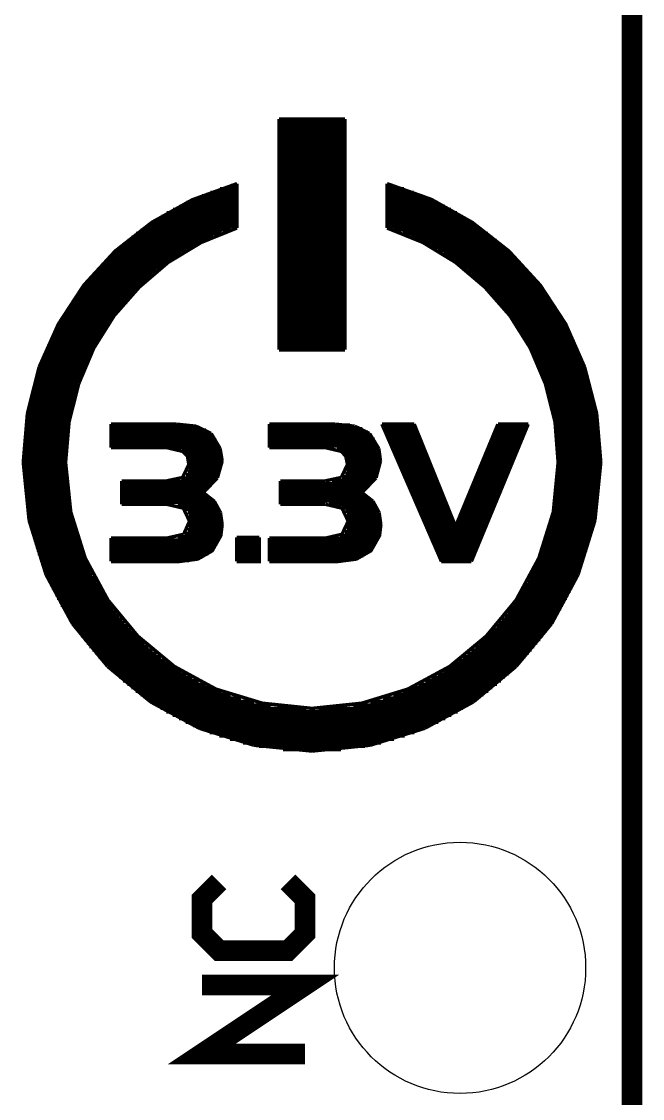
# Model space of a CAD drawing. Extents: x -1.3 to 24.2, y -3.9 to 53.4.
# Drawn here: x 19.62 to 24.21, y 16.82 to 24.77 of the extents above; entities that cross this region are included whole.
import ezdxf

# ---------------------------------------------------------------- set-up
doc = ezdxf.new("R2010")
doc.units = 0
doc.layers.get('0').update_dxf_attribs({"linetype": 'CONTINUOUS'})
for name, color, linetype in [('WIFI_BLE_CLICK_V102_GKO', 5, 'CONTINUOUS'), ('WIFI_BLE_CLICK_V102_GTO', 14, 'CONTINUOUS'), ('WIFI_BLE_CLICK_V102_GTS', 12, 'CONTINUOUS')]:
    doc.layers.add(name, color=color, linetype=linetype)

# ---------------------------------------------------------------- blocks, each defined once
blk = doc.blocks.new('ROUND_38')
blk.add_circle((0, 0), 0.9271)

msp = doc.modelspace()

# ---------------------------------------------------------------- linework, layer by layer
at = {"layer": 'WIFI_BLE_CLICK_V102_GKO', "const_width": 0.1524}
msp.add_lwpolyline([(24.13, -1.27), (24.13, 51.054)], dxfattribs=at)
at = {"layer": 'WIFI_BLE_CLICK_V102_GTO'}
for points, const_width in [([(21.52396, 24.04618), (22.01164, 24.04618)], 0.0254), ([(21.52396, 22.34184), (21.52396, 24.04618)], 0.0254), ([(21.52396, 24.03602), (22.01164, 24.03602)], 0.0254), ([(21.52396, 24.01062), (22.01164, 24.01062)], 0.0254), ([(22.01164, 22.34184), (22.01164, 24.04618)], 0.0254), ([(21.52396, 23.98522), (22.01164, 23.98522)], 0.0254), ([(21.52396, 23.95982), (22.01164, 23.95982)], 0.0254), ([(21.52396, 23.93442), (22.01164, 23.93442)], 0.0254), ([(21.52396, 23.90902), (22.01164, 23.90902)], 0.0254), ([(21.52396, 23.88362), (22.01164, 23.88362)], 0.0254), ([(21.52396, 23.85822), (22.01164, 23.85822)], 0.0254), ([(21.52396, 23.83282), (22.01164, 23.83282)], 0.0254), ([(21.52396, 23.80742), (22.01164, 23.80742)], 0.0254), ([(21.52396, 23.78202), (22.01164, 23.78202)], 0.0254), ([(21.52396, 23.75662), (22.01164, 23.75662)], 0.0254), ([(21.52396, 23.73122), (22.01164, 23.73122)], 0.0254), ([(21.52396, 23.70582), (22.01164, 23.70582)], 0.0254), ([(21.52396, 23.68042), (22.01164, 23.68042)], 0.0254), ([(21.52396, 23.65502), (22.01164, 23.65502)], 0.0254), ([(21.52396, 23.62962), (22.01164, 23.62962)], 0.0254), ([(21.52396, 23.60422), (22.01164, 23.60422)], 0.0254), ([(20.58416, 23.28164), (20.88388, 23.44928), (21.21408, 23.56866)], 0.0254), ([(21.08962, 23.53056), (21.21408, 23.53056)], 0.0254), ([(21.1709, 23.55596), (21.21408, 23.55596)], 0.0254), ([(21.21408, 23.241), (21.21408, 23.56866)], 0.0254), ([(21.52396, 23.57882), (22.01164, 23.57882)], 0.0254), ([(21.52396, 23.55342), (22.01164, 23.55342)], 0.0254), ([(21.52396, 23.52802), (22.01164, 23.52802)], 0.0254), ([(22.32152, 23.56866), (22.64918, 23.45182), (22.95144, 23.28164)], 0.0254), ([(22.32152, 23.241), (22.32152, 23.56866)], 0.0254), ([(22.32152, 23.55596), (22.3647, 23.55596)], 0.0254), ([(22.32152, 23.53056), (22.44598, 23.53056)], 0.0254), ([(20.89404, 23.45436), (21.21408, 23.45436)], 0.0254), ([(20.955, 23.47976), (21.21408, 23.47976)], 0.0254), ([(21.0185, 23.50516), (21.21408, 23.50516)], 0.0254), ([(21.52396, 23.50262), (22.01164, 23.50262)], 0.0254), ([(21.52396, 23.47722), (22.01164, 23.47722)], 0.0254), ([(21.52396, 23.45182), (22.01164, 23.45182)], 0.0254), ([(22.32152, 23.50516), (22.5171, 23.50516)], 0.0254), ([(22.32152, 23.47976), (22.5806, 23.47976)], 0.0254), ([(22.32152, 23.45436), (22.63902, 23.45436)], 0.0254), ([(20.74164, 23.37816), (21.21408, 23.37816)], 0.0254), ([(20.7899, 23.40356), (21.21408, 23.40356)], 0.0254), ([(20.8407, 23.42896), (21.21408, 23.42896)], 0.0254), ([(21.52396, 23.42642), (22.01164, 23.42642)], 0.0254), ([(21.52396, 23.40102), (22.01164, 23.40102)], 0.0254), ([(21.52396, 23.37562), (22.01164, 23.37562)], 0.0254), ([(22.32152, 23.42896), (22.6949, 23.42896)], 0.0254), ([(22.32152, 23.40356), (22.7457, 23.40356)], 0.0254), ([(22.32152, 23.37816), (22.79396, 23.37816)], 0.0254), ([(19.75358, 22.21484), (19.89582, 22.53234), (20.08378, 22.81936), (20.31492, 23.07082), (20.58416, 23.28164)], 0.0254), ([(20.61464, 23.30196), (21.21408, 23.30196)], 0.0254), ([(20.65528, 23.32736), (21.21408, 23.32736)], 0.0254), ([(20.69592, 23.35276), (21.21408, 23.35276)], 0.0254), ([(21.52396, 23.35022), (22.01164, 23.35022)], 0.0254), ([(21.52396, 23.32482), (22.01164, 23.32482)], 0.0254), ([(21.52396, 23.29942), (22.01164, 23.29942)], 0.0254), ([(22.32152, 23.35276), (22.83714, 23.35276)], 0.0254), ([(22.32152, 23.32736), (22.88032, 23.32736)], 0.0254), ([(22.32152, 23.30196), (22.92096, 23.30196)], 0.0254), ([(22.95144, 23.28164), (23.22068, 23.07082), (23.45182, 22.81936), (23.63978, 22.53234), (23.77948, 22.21484)], 0.0254), ([(20.46986, 23.20036), (21.09978, 23.20036)], 0.0254), ([(20.50288, 23.22576), (21.16836, 23.22576)], 0.0254), ([(20.53844, 23.25116), (21.21408, 23.25116)], 0.0254), ([(20.57654, 23.27656), (21.21408, 23.27656)], 0.0254), ([(20.94992, 23.13432), (21.21408, 23.241)], 0.0254), ([(21.52396, 23.27402), (22.01164, 23.27402)], 0.0254), ([(21.52396, 23.24862), (22.01164, 23.24862)], 0.0254), ([(21.52396, 23.22322), (22.01164, 23.22322)], 0.0254), ([(22.32152, 23.27656), (22.95906, 23.27656)], 0.0254), ([(22.32152, 23.25116), (22.99716, 23.25116)], 0.0254), ([(22.32152, 23.241), (22.58568, 23.13432)], 0.0254), ([(22.36724, 23.22576), (23.03018, 23.22576)], 0.0254), ([(22.43582, 23.20036), (23.06574, 23.20036)], 0.0254), ([(20.37588, 23.12416), (20.93214, 23.12416)], 0.0254), ([(20.40636, 23.14956), (20.98294, 23.14956)], 0.0254), ([(20.43684, 23.17496), (21.03882, 23.17496)], 0.0254), ([(20.70608, 22.987), (20.94992, 23.13432)], 0.0254), ([(21.52396, 23.19782), (22.01164, 23.19782)], 0.0254), ([(21.52396, 23.17242), (22.01164, 23.17242)], 0.0254), ([(21.52396, 23.14702), (22.01164, 23.14702)], 0.0254), ([(21.52396, 23.12162), (22.01164, 23.12162)], 0.0254), ([(22.49678, 23.17496), (23.09876, 23.17496)], 0.0254), ([(22.55266, 23.14956), (23.12924, 23.14956)], 0.0254), ([(22.58568, 23.13432), (22.82698, 22.987)], 0.0254), ([(22.60346, 23.12416), (23.15972, 23.12416)], 0.0254), ([(20.29206, 23.04796), (20.80006, 23.04796)], 0.0254), ([(20.32, 23.07336), (20.8407, 23.07336)], 0.0254), ([(20.34794, 23.09876), (20.88388, 23.09876)], 0.0254), ([(21.52396, 23.09622), (22.01164, 23.09622)], 0.0254), ([(21.52396, 23.07082), (22.01164, 23.07082)], 0.0254), ([(21.52396, 23.04542), (22.01164, 23.04542)], 0.0254), ([(22.64918, 23.09876), (23.18766, 23.09876)], 0.0254), ([(22.6949, 23.07336), (23.2156, 23.07336)], 0.0254), ([(22.73554, 23.04796), (23.24354, 23.04796)], 0.0254), ([(20.21586, 22.97176), (20.6883, 22.97176)], 0.0254), ([(20.24126, 22.99716), (20.72386, 22.99716)], 0.0254), ([(20.26666, 23.02256), (20.75942, 23.02256)], 0.0254), ([(20.49272, 22.80412), (20.70608, 22.987)], 0.0254), ([(21.52396, 23.02002), (22.01164, 23.02002)], 0.0254), ([(21.52396, 22.99462), (22.01164, 22.99462)], 0.0254), ([(21.52396, 22.96922), (22.01164, 22.96922)], 0.0254), ([(22.77364, 23.02256), (23.26894, 23.02256)], 0.0254), ([(22.81174, 22.99716), (23.29434, 22.99716)], 0.0254), ([(22.82698, 22.987), (23.04288, 22.80412)], 0.0254), ([(22.8473, 22.97176), (23.3172, 22.97176)], 0.0254), ([(20.14728, 22.89556), (20.59178, 22.89556)], 0.0254), ([(20.17014, 22.92096), (20.62226, 22.92096)], 0.0254), ([(20.193, 22.94636), (20.65528, 22.94636)], 0.0254), ([(21.52396, 22.94382), (22.01164, 22.94382)], 0.0254), ([(21.52396, 22.91842), (22.01164, 22.91842)], 0.0254), ([(21.52396, 22.89302), (22.01164, 22.89302)], 0.0254), ([(22.88032, 22.94636), (23.3426, 22.94636)], 0.0254), ([(22.91334, 22.92096), (23.36546, 22.92096)], 0.0254), ([(22.94382, 22.89556), (23.38832, 22.89556)], 0.0254), ([(20.08632, 22.81936), (20.50796, 22.81936)], 0.0254), ([(20.10664, 22.84476), (20.53336, 22.84476)], 0.0254), ([(20.12696, 22.87016), (20.56384, 22.87016)], 0.0254), ([(20.3073, 22.5933), (20.49272, 22.80412)], 0.0254), ([(21.52396, 22.86762), (22.01164, 22.86762)], 0.0254), ([(21.52396, 22.84222), (22.01164, 22.84222)], 0.0254), ([(21.52396, 22.81682), (22.01164, 22.81682)], 0.0254), ([(22.97176, 22.87016), (23.40864, 22.87016)], 0.0254), ([(22.9997, 22.84476), (23.42896, 22.84476)], 0.0254), ([(23.02764, 22.81936), (23.44928, 22.81936)], 0.0254), ([(23.04288, 22.80412), (23.2283, 22.5933)], 0.0254), ([(20.0279, 22.74316), (20.43176, 22.74316)], 0.0254), ([(20.04568, 22.76856), (20.45716, 22.76856)], 0.0254), ([(20.066, 22.79396), (20.48256, 22.79396)], 0.0254), ([(21.52396, 22.79142), (22.01164, 22.79142)], 0.0254), ([(21.52396, 22.76602), (22.01164, 22.76602)], 0.0254), ([(21.52396, 22.74062), (22.01164, 22.74062)], 0.0254), ([(23.05304, 22.79396), (23.4696, 22.79396)], 0.0254), ([(23.07844, 22.76856), (23.48738, 22.76856)], 0.0254), ([(23.1013, 22.74316), (23.50516, 22.74316)], 0.0254), ([(19.9771, 22.66696), (20.36572, 22.66696)], 0.0254), ([(19.99234, 22.69236), (20.38858, 22.69236)], 0.0254), ([(20.01012, 22.71776), (20.4089, 22.71776)], 0.0254), ([(21.52396, 22.71522), (22.01164, 22.71522)], 0.0254), ([(21.52396, 22.68982), (22.01164, 22.68982)], 0.0254), ([(21.52396, 22.66442), (22.01164, 22.66442)], 0.0254), ([(23.12416, 22.71776), (23.52294, 22.71776)], 0.0254), ([(23.14702, 22.69236), (23.54072, 22.69236)], 0.0254), ([(23.16988, 22.66696), (23.5585, 22.66696)], 0.0254), ([(19.9136, 22.56536), (20.28698, 22.56536)], 0.0254), ([(19.92884, 22.59076), (20.3073, 22.59076)], 0.0254), ([(19.94408, 22.61616), (20.32508, 22.61616)], 0.0254), ([(19.95932, 22.64156), (20.3454, 22.64156)], 0.0254), ([(20.15744, 22.35454), (20.3073, 22.5933)], 0.0254), ([(21.52396, 22.63902), (22.01164, 22.63902)], 0.0254), ([(21.52396, 22.61362), (22.01164, 22.61362)], 0.0254), ([(21.52396, 22.58822), (22.01164, 22.58822)], 0.0254), ([(21.52396, 22.56282), (22.01164, 22.56282)], 0.0254), ([(23.1902, 22.64156), (23.57374, 22.64156)], 0.0254), ([(23.21052, 22.61616), (23.58898, 22.61616)], 0.0254), ([(23.2283, 22.5933), (23.37816, 22.35454)], 0.0254), ([(23.2283, 22.59076), (23.60422, 22.59076)], 0.0254), ([(23.24608, 22.56536), (23.61946, 22.56536)], 0.0254), ([(19.87296, 22.48916), (20.23618, 22.48916)], 0.0254), ([(19.88566, 22.51456), (20.25396, 22.51456)], 0.0254), ([(19.9009, 22.53996), (20.2692, 22.53996)], 0.0254), ([(21.52396, 22.53742), (22.01164, 22.53742)], 0.0254), ([(21.52396, 22.51202), (22.01164, 22.51202)], 0.0254), ([(21.52396, 22.48662), (22.01164, 22.48662)], 0.0254), ([(23.26386, 22.53996), (23.6347, 22.53996)], 0.0254), ([(23.28164, 22.51456), (23.6474, 22.51456)], 0.0254), ([(23.29942, 22.48916), (23.66264, 22.48916)], 0.0254), ([(19.83486, 22.41296), (20.19046, 22.41296)], 0.0254), ([(19.84756, 22.43836), (20.2057, 22.43836)], 0.0254), ([(19.86026, 22.46376), (20.22094, 22.46376)], 0.0254), ([(21.52396, 22.46122), (22.01164, 22.46122)], 0.0254), ([(21.52396, 22.43582), (22.01164, 22.43582)], 0.0254), ([(21.52396, 22.41042), (22.01164, 22.41042)], 0.0254), ([(23.31466, 22.46376), (23.67534, 22.46376)], 0.0254), ([(23.3299, 22.43836), (23.68804, 22.43836)], 0.0254), ([(23.34514, 22.41296), (23.6982, 22.41296)], 0.0254), ([(19.80184, 22.33676), (20.14982, 22.33676)], 0.0254), ([(19.812, 22.36216), (20.16252, 22.36216)], 0.0254), ([(19.8247, 22.38756), (20.17522, 22.38756)], 0.0254), ([(20.04568, 22.09038), (20.15744, 22.35454)], 0.0254), ([(21.52396, 22.38502), (22.01164, 22.38502)], 0.0254), ([(21.52396, 22.35962), (22.01164, 22.35962)], 0.0254), ([(21.52396, 22.34184), (22.01164, 22.34184)], 0.0254), ([(23.36038, 22.38756), (23.7109, 22.38756)], 0.0254), ([(23.37308, 22.36216), (23.72106, 22.36216)], 0.0254), ([(23.37816, 22.35454), (23.48992, 22.09038)], 0.0254), ([(23.38578, 22.33676), (23.73376, 22.33676)], 0.0254), ([(19.77136, 22.26056), (20.11172, 22.26056)], 0.0254), ([(19.78152, 22.28596), (20.12442, 22.28596)], 0.0254), ([(19.79168, 22.31136), (20.13712, 22.31136)], 0.0254), ([(23.39848, 22.31136), (23.74392, 22.31136)], 0.0254), ([(23.41118, 22.28596), (23.75408, 22.28596)], 0.0254), ([(23.42388, 22.26056), (23.76424, 22.26056)], 0.0254), ([(19.66722, 21.87194), (19.75358, 22.21484)], 0.0254), ([(19.74342, 22.18436), (20.0787, 22.18436)], 0.0254), ([(19.75358, 22.20976), (20.08886, 22.20976)], 0.0254), ([(19.7612, 22.23516), (20.10156, 22.23516)], 0.0254), ([(23.43404, 22.23516), (23.77186, 22.23516)], 0.0254), ([(23.4442, 22.20976), (23.78202, 22.20976)], 0.0254), ([(23.4569, 22.18436), (23.78964, 22.18436)], 0.0254), ([(23.77948, 22.21484), (23.86838, 21.87194)], 0.0254), ([(19.72056, 22.10816), (20.05076, 22.10816)], 0.0254), ([(19.72818, 22.13356), (20.06092, 22.13356)], 0.0254), ([(19.7358, 22.15896), (20.06854, 22.15896)], 0.0254), ([(19.97456, 21.80844), (20.04568, 22.09038)], 0.0254), ([(23.46452, 22.15896), (23.7998, 22.15896)], 0.0254), ([(23.47468, 22.13356), (23.80742, 22.13356)], 0.0254), ([(23.48484, 22.10816), (23.81504, 22.10816)], 0.0254), ([(23.48992, 22.09038), (23.56104, 21.80844)], 0.0254), ([(19.69262, 22.00656), (20.01774, 22.00656)], 0.0254), ([(19.70024, 22.03196), (20.02536, 22.03196)], 0.0254), ([(19.70532, 22.05736), (20.03298, 22.05736)], 0.0254), ([(19.71294, 22.08276), (20.04314, 22.08276)], 0.0254), ([(23.49246, 22.08276), (23.82266, 22.08276)], 0.0254), ([(23.50008, 22.05736), (23.82774, 22.05736)], 0.0254), ([(23.5077, 22.03196), (23.83536, 22.03196)], 0.0254), ([(23.51532, 22.00656), (23.84044, 22.00656)], 0.0254), ([(19.67738, 21.93036), (19.99996, 21.93036)], 0.0254), ([(19.68246, 21.95576), (20.00504, 21.95576)], 0.0254), ([(19.68754, 21.98116), (20.01266, 21.98116)], 0.0254), ([(23.52294, 21.98116), (23.84806, 21.98116)], 0.0254), ([(23.53056, 21.95576), (23.85314, 21.95576)], 0.0254), ([(23.53564, 21.93036), (23.85822, 21.93036)], 0.0254), ([(19.63674, 21.51126), (19.66722, 21.87194)], 0.0254), ([(19.66214, 21.85416), (19.98218, 21.85416)], 0.0254), ([(19.66722, 21.87956), (19.98726, 21.87956)], 0.0254), ([(19.6723, 21.90496), (19.99234, 21.90496)], 0.0254), ([(23.54072, 21.90496), (23.8633, 21.90496)], 0.0254), ([(23.54834, 21.87956), (23.86838, 21.87956)], 0.0254), ([(23.55342, 21.85416), (23.87092, 21.85416)], 0.0254), ([(23.86838, 21.87194), (23.89886, 21.51126)], 0.0254), ([(19.65198, 21.77796), (19.96948, 21.77796)], 0.0254), ([(19.65452, 21.80336), (19.97456, 21.80336)], 0.0254), ([(19.6596, 21.82876), (19.9771, 21.82876)], 0.0254), ([(19.94916, 21.51126), (19.97456, 21.80844)], 0.0254), ([(20.28444, 21.7932), (20.76704, 21.7932)], 0.0254), ([(20.28444, 21.62048), (20.28444, 21.7932)], 0.0254), ([(20.28444, 21.77542), (20.92452, 21.77542)], 0.0254), ([(20.76704, 21.7932), (20.91182, 21.77796)], 0.0254), ([(20.91182, 21.77796), (21.02358, 21.72462)], 0.0254), ([(21.45284, 21.7932), (21.93798, 21.7932)], 0.0254), ([(21.45284, 21.62048), (21.45284, 21.7932)], 0.0254), ([(21.45284, 21.78558), (22.0472, 21.78558)], 0.0254), ([(21.93798, 21.7932), (22.08276, 21.77796)], 0.0254), ([(22.08276, 21.77796), (22.19198, 21.72462)], 0.0254), ([(22.28342, 21.7932), (22.72284, 20.77974)], 0.0254), ([(22.28342, 21.7932), (22.52218, 21.7932)], 0.0254), ([(22.29104, 21.77542), (22.5298, 21.77542)], 0.0254), ([(22.52218, 21.7932), (22.82698, 21.03882)], 0.0254), ([(22.82698, 21.03882), (23.1394, 21.7932)], 0.0254), ([(22.94382, 20.77974), (23.36292, 21.7932)], 0.0254), ([(23.13178, 21.77542), (23.35784, 21.77542)], 0.0254), ([(23.1394, 21.7932), (23.36292, 21.7932)], 0.0254), ([(23.55596, 21.82876), (23.876, 21.82876)], 0.0254), ([(23.56104, 21.80844), (23.5839, 21.51126)], 0.0254), ([(23.56104, 21.80336), (23.87854, 21.80336)], 0.0254), ([(23.56612, 21.77796), (23.88362, 21.77796)], 0.0254), ([(19.64436, 21.70176), (19.95932, 21.70176)], 0.0254), ([(19.6469, 21.72716), (19.96186, 21.72716)], 0.0254), ([(19.64944, 21.75256), (19.96694, 21.75256)], 0.0254), ([(20.28444, 21.75002), (20.98548, 21.75002)], 0.0254), ([(20.28444, 21.72462), (21.02358, 21.72462)], 0.0254), ([(20.28444, 21.69922), (21.04644, 21.69922)], 0.0254), ([(21.02358, 21.72462), (21.08962, 21.61286)], 0.0254), ([(21.45284, 21.76018), (22.13864, 21.76018)], 0.0254), ([(21.45284, 21.73478), (22.18182, 21.73478)], 0.0254), ([(21.45284, 21.70938), (22.20976, 21.70938)], 0.0254), ([(22.19198, 21.72462), (22.26056, 21.61286)], 0.0254), ([(22.3012, 21.75002), (22.53996, 21.75002)], 0.0254), ([(22.31136, 21.72462), (22.55012, 21.72462)], 0.0254), ([(22.32406, 21.69922), (22.56028, 21.69922)], 0.0254), ([(23.09876, 21.69922), (23.32482, 21.69922)], 0.0254), ([(23.10892, 21.72462), (23.33498, 21.72462)], 0.0254), ([(23.12162, 21.75002), (23.34514, 21.75002)], 0.0254), ([(23.56866, 21.75256), (23.88616, 21.75256)], 0.0254), ([(23.5712, 21.72716), (23.8887, 21.72716)], 0.0254), ([(23.57374, 21.70176), (23.89124, 21.70176)], 0.0254), ([(19.63928, 21.65096), (19.95678, 21.65096)], 0.0254), ([(19.63928, 21.62556), (19.95424, 21.62556)], 0.0254), ([(19.64182, 21.67636), (19.95678, 21.67636)], 0.0254), ([(20.28444, 21.67382), (21.06422, 21.67382)], 0.0254), ([(20.28444, 21.64842), (21.07692, 21.64842)], 0.0254), ([(20.28444, 21.62302), (21.08708, 21.62302)], 0.0254), ([(20.28444, 21.62048), (20.69338, 21.62048), (20.81276, 21.59254), (20.84832, 21.55698), (20.85848, 21.49602)], 0.0254), ([(21.08962, 21.61286), (21.10486, 21.52142)], 0.0254), ([(21.45284, 21.68398), (22.23008, 21.68398)], 0.0254), ([(21.45284, 21.65858), (22.24278, 21.65858)], 0.0254), ([(21.45284, 21.63318), (22.25294, 21.63318)], 0.0254), ([(21.45284, 21.62048), (21.86432, 21.62048)], 0.0254), ([(21.86432, 21.62048), (21.9837, 21.59254), (22.01672, 21.55698), (22.02942, 21.49602)], 0.0254), ([(22.26056, 21.61286), (22.27326, 21.52142)], 0.0254), ([(22.33422, 21.67382), (22.57044, 21.67382)], 0.0254), ([(22.34438, 21.64842), (22.5806, 21.64842)], 0.0254), ([(22.35708, 21.62302), (22.59076, 21.62302)], 0.0254), ([(23.06828, 21.62302), (23.29434, 21.62302)], 0.0254), ([(23.07844, 21.64842), (23.3045, 21.64842)], 0.0254), ([(23.0886, 21.67382), (23.31466, 21.67382)], 0.0254), ([(23.57628, 21.67636), (23.89378, 21.67636)], 0.0254), ([(23.57882, 21.65096), (23.89378, 21.65096)], 0.0254), ([(23.58136, 21.62556), (23.89632, 21.62556)], 0.0254), ([(19.63674, 21.60016), (19.9517, 21.60016)], 0.0254), ([(19.63674, 21.57476), (19.9517, 21.57476)], 0.0254), ([(19.63674, 21.54936), (19.9517, 21.54936)], 0.0254), ([(20.80514, 21.59762), (21.0947, 21.59762)], 0.0254), ([(20.83816, 21.57222), (21.09978, 21.57222)], 0.0254), ([(20.85086, 21.54682), (21.10232, 21.54682)], 0.0254), ([(21.95322, 21.60778), (22.26056, 21.60778)], 0.0254), ([(21.99894, 21.58238), (22.26818, 21.58238)], 0.0254), ([(22.01672, 21.55698), (22.27072, 21.55698)], 0.0254), ([(22.02688, 21.53158), (22.27326, 21.53158)], 0.0254), ([(22.36724, 21.59762), (22.60092, 21.59762)], 0.0254), ([(22.3774, 21.57222), (22.61108, 21.57222)], 0.0254), ([(22.3901, 21.54682), (22.62124, 21.54682)], 0.0254), ([(23.0378, 21.54682), (23.26132, 21.54682)], 0.0254), ([(23.04796, 21.57222), (23.27148, 21.57222)], 0.0254), ([(23.05812, 21.59762), (23.28164, 21.59762)], 0.0254), ([(23.58136, 21.60016), (23.89632, 21.60016)], 0.0254), ([(23.5839, 21.57476), (23.89886, 21.57476)], 0.0254), ([(23.5839, 21.54936), (23.89886, 21.54936)], 0.0254), ([(19.63674, 21.52396), (19.94916, 21.52396)], 0.0254), ([(19.63674, 21.51126), (19.67992, 21.082)], 0.0254), ([(19.63674, 21.49856), (19.94916, 21.49856)], 0.0254), ([(19.63674, 21.47316), (19.9517, 21.47316)], 0.0254), ([(19.94916, 21.51126), (19.98726, 21.1455)], 0.0254), ([(20.81276, 21.3995), (20.85848, 21.49602)], 0.0254), ([(20.85848, 21.52142), (21.10486, 21.52142)], 0.0254), ([(20.85848, 21.49602), (21.10232, 21.49602)], 0.0254), ([(20.85848, 21.47062), (21.09978, 21.47062)], 0.0254), ([(21.0693, 21.39696), (21.10486, 21.52142)], 0.0254), ([(21.9837, 21.3995), (22.02942, 21.49602)], 0.0254), ([(22.02434, 21.45538), (22.26564, 21.45538)], 0.0254), ([(22.02942, 21.50618), (22.27326, 21.50618)], 0.0254), ([(22.02942, 21.48078), (22.27072, 21.48078)], 0.0254), ([(22.24024, 21.39696), (22.27326, 21.52142)], 0.0254), ([(22.40026, 21.52142), (22.6314, 21.52142)], 0.0254), ([(22.41042, 21.49602), (22.64156, 21.49602)], 0.0254), ([(22.42312, 21.47062), (22.65172, 21.47062)], 0.0254), ([(23.00478, 21.47062), (23.23084, 21.47062)], 0.0254), ([(23.01494, 21.49602), (23.241, 21.49602)], 0.0254), ([(23.0251, 21.52142), (23.25116, 21.52142)], 0.0254), ([(23.54834, 21.1455), (23.5839, 21.51126)], 0.0254), ([(23.5839, 21.52396), (23.89886, 21.52396)], 0.0254), ([(23.5839, 21.49856), (23.89886, 21.49856)], 0.0254), ([(23.5839, 21.47316), (23.89886, 21.47316)], 0.0254), ([(23.85568, 21.082), (23.89886, 21.51126)], 0.0254), ([(19.63674, 21.44776), (19.9517, 21.44776)], 0.0254), ([(19.63674, 21.42236), (19.9517, 21.42236)], 0.0254), ([(19.63928, 21.39696), (19.95424, 21.39696)], 0.0254), ([(19.63928, 21.37156), (19.95678, 21.37156)], 0.0254), ([(20.36318, 21.3741), (20.69338, 21.3741)], 0.0254), ([(20.36318, 21.20138), (20.36318, 21.3741)], 0.0254), ([(20.69338, 21.3741), (20.81276, 21.3995)], 0.0254), ([(20.8026, 21.39442), (21.06676, 21.39442)], 0.0254), ([(20.83816, 21.41982), (21.082, 21.41982)], 0.0254), ([(20.85086, 21.44522), (21.09216, 21.44522)], 0.0254), ([(20.96516, 21.28774), (21.0693, 21.39696)], 0.0254), ([(21.53412, 21.3741), (21.86432, 21.3741)], 0.0254), ([(21.53412, 21.20138), (21.53412, 21.3741)], 0.0254), ([(21.86432, 21.3741), (21.9837, 21.3995)], 0.0254), ([(21.91512, 21.37918), (22.22754, 21.37918)], 0.0254), ([(21.98878, 21.40458), (22.24278, 21.40458)], 0.0254), ([(22.01418, 21.42998), (22.25548, 21.42998)], 0.0254), ([(22.1361, 21.28774), (22.24024, 21.39696)], 0.0254), ([(22.43328, 21.44522), (22.66188, 21.44522)], 0.0254), ([(22.44344, 21.41982), (22.67204, 21.41982)], 0.0254), ([(22.45614, 21.39442), (22.6822, 21.39442)], 0.0254), ([(22.9743, 21.39442), (23.19782, 21.39442)], 0.0254), ([(22.98446, 21.41982), (23.20798, 21.41982)], 0.0254), ([(22.99462, 21.44522), (23.22068, 21.44522)], 0.0254), ([(23.57882, 21.37156), (23.89378, 21.37156)], 0.0254), ([(23.58136, 21.42236), (23.89632, 21.42236)], 0.0254), ([(23.58136, 21.39696), (23.89632, 21.39696)], 0.0254), ([(23.5839, 21.44776), (23.89886, 21.44776)], 0.0254), ([(19.64182, 21.34616), (19.95678, 21.34616)], 0.0254), ([(19.64436, 21.32076), (19.95932, 21.32076)], 0.0254), ([(19.6469, 21.29536), (19.96186, 21.29536)], 0.0254), ([(20.36318, 21.36902), (21.04898, 21.36902)], 0.0254), ([(20.36318, 21.34362), (21.02866, 21.34362)], 0.0254), ([(20.36318, 21.31822), (21.00326, 21.31822)], 0.0254), ([(20.36318, 21.29282), (20.97278, 21.29282)], 0.0254), ([(21.53412, 21.35378), (22.20722, 21.35378)], 0.0254), ([(21.53412, 21.32838), (22.18182, 21.32838)], 0.0254), ([(21.53412, 21.30298), (22.15388, 21.30298)], 0.0254), ([(22.4663, 21.36902), (22.69236, 21.36902)], 0.0254), ([(22.47646, 21.34362), (22.70252, 21.34362)], 0.0254), ([(22.48916, 21.31822), (22.71522, 21.31822)], 0.0254), ([(22.49932, 21.29282), (22.72538, 21.29282)], 0.0254), ([(22.93112, 21.29282), (23.15718, 21.29282)], 0.0254), ([(22.94128, 21.31822), (23.16734, 21.31822)], 0.0254), ([(22.95398, 21.34362), (23.1775, 21.34362)], 0.0254), ([(22.96414, 21.36902), (23.18766, 21.36902)], 0.0254), ([(23.5712, 21.29536), (23.8887, 21.29536)], 0.0254), ([(23.57374, 21.32076), (23.89124, 21.32076)], 0.0254), ([(23.57628, 21.34616), (23.89378, 21.34616)], 0.0254), ([(19.64944, 21.26996), (19.96694, 21.26996)], 0.0254), ([(19.65198, 21.24456), (19.96948, 21.24456)], 0.0254), ([(19.65452, 21.21916), (19.97456, 21.21916)], 0.0254), ([(20.36318, 21.26742), (20.99564, 21.26742)], 0.0254), ([(20.36318, 21.24202), (21.02866, 21.24202)], 0.0254), ([(20.36318, 21.21662), (21.05406, 21.21662)], 0.0254), ([(20.96516, 21.28774), (21.04644, 21.22424)], 0.0254), ([(21.04644, 21.22424), (21.09216, 21.14042)], 0.0254), ([(21.53412, 21.27758), (22.15134, 21.27758)], 0.0254), ([(21.53412, 21.25218), (22.1869, 21.25218)], 0.0254), ([(21.53412, 21.22678), (22.21484, 21.22678)], 0.0254), ([(22.1361, 21.28774), (22.21738, 21.22424)], 0.0254), ([(22.21738, 21.22424), (22.2631, 21.14042)], 0.0254), ([(22.51202, 21.26742), (22.73554, 21.26742)], 0.0254), ([(22.52218, 21.24202), (22.7457, 21.24202)], 0.0254), ([(22.53234, 21.21662), (22.75586, 21.21662)], 0.0254), ([(22.90064, 21.21662), (23.12416, 21.21662)], 0.0254), ([(22.9108, 21.24202), (23.13432, 21.24202)], 0.0254), ([(22.92096, 21.26742), (23.14448, 21.26742)], 0.0254), ([(23.56104, 21.21916), (23.87854, 21.21916)], 0.0254), ([(23.56612, 21.24456), (23.88362, 21.24456)], 0.0254), ([(23.56866, 21.26996), (23.88616, 21.26996)], 0.0254), ([(19.6596, 21.19376), (19.9771, 21.19376)], 0.0254), ([(19.66214, 21.16836), (19.98218, 21.16836)], 0.0254), ([(19.66722, 21.14296), (19.98726, 21.14296)], 0.0254), ([(19.98726, 21.1455), (20.09394, 20.80514), (20.26158, 20.49526), (20.48256, 20.22856), (20.7518, 20.00504), (21.05914, 19.8374), (21.40204, 19.73326)], 0.0254), ([(20.36318, 21.20138), (20.69846, 21.20138), (20.81784, 21.17344), (20.86356, 21.07692)], 0.0254), ([(20.7772, 21.19122), (21.07184, 21.19122)], 0.0254), ([(20.828, 21.16582), (21.08454, 21.16582)], 0.0254), ([(20.85086, 21.14042), (21.09216, 21.14042)], 0.0254), ([(21.09216, 21.14042), (21.10486, 21.05152)], 0.0254), ([(21.53412, 21.20138), (21.8694, 21.20138)], 0.0254), ([(21.8694, 21.20138), (21.98878, 21.17344), (22.0345, 21.07692)], 0.0254), ([(21.89226, 21.20138), (22.23516, 21.20138)], 0.0254), ([(21.98624, 21.17598), (22.2504, 21.17598)], 0.0254), ([(22.01418, 21.15058), (22.26056, 21.15058)], 0.0254), ([(22.13356, 19.73326), (22.47392, 19.8374), (22.7838, 20.00504), (23.05304, 20.22856), (23.27402, 20.49526), (23.44166, 20.80514), (23.54834, 21.1455)], 0.0254), ([(22.2631, 21.14042), (22.2758, 21.05152)], 0.0254), ([(22.54504, 21.19122), (22.76602, 21.19122)], 0.0254), ([(22.5552, 21.16582), (22.77618, 21.16582)], 0.0254), ([(22.56536, 21.14042), (22.78634, 21.14042)], 0.0254), ([(22.87016, 21.14042), (23.09368, 21.14042)], 0.0254), ([(22.88032, 21.16582), (23.10384, 21.16582)], 0.0254), ([(22.89048, 21.19122), (23.114, 21.19122)], 0.0254), ([(23.54834, 21.14296), (23.86838, 21.14296)], 0.0254), ([(23.55342, 21.16836), (23.87092, 21.16836)], 0.0254), ([(23.55596, 21.19376), (23.876, 21.19376)], 0.0254), ([(19.6723, 21.11756), (19.99234, 21.11756)], 0.0254), ([(19.67738, 21.09216), (19.99996, 21.09216)], 0.0254), ([(19.67992, 21.082), (19.80438, 20.68322)], 0.0254), ([(19.68246, 21.06676), (20.00504, 21.06676)], 0.0254), ([(20.82038, 20.9804), (20.86356, 21.07692)], 0.0254), ([(20.86102, 21.11502), (21.09978, 21.11502)], 0.0254), ([(20.86356, 21.08962), (21.10486, 21.08962)], 0.0254), ([(20.86356, 21.06422), (21.10486, 21.06422)], 0.0254), ([(21.98878, 20.9804), (22.0345, 21.07692)], 0.0254), ([(22.02688, 21.12518), (22.26818, 21.12518)], 0.0254), ([(22.03196, 21.09978), (22.27326, 21.09978)], 0.0254), ([(22.0345, 21.07438), (22.2758, 21.07438)], 0.0254), ([(22.57806, 21.11502), (22.7965, 21.11502)], 0.0254), ([(22.58822, 21.08962), (22.80666, 21.08962)], 0.0254), ([(22.59838, 21.06422), (22.81682, 21.06422)], 0.0254), ([(22.83714, 21.06422), (23.06066, 21.06422)], 0.0254), ([(22.8473, 21.08962), (23.07082, 21.08962)], 0.0254), ([(22.85746, 21.11502), (23.08098, 21.11502)], 0.0254), ([(23.53056, 21.06676), (23.85314, 21.06676)], 0.0254), ([(23.53564, 21.09216), (23.85822, 21.09216)], 0.0254), ([(23.54072, 21.11756), (23.8633, 21.11756)], 0.0254), ([(23.73122, 20.68322), (23.85568, 21.082)], 0.0254), ([(19.68754, 21.04136), (20.01266, 21.04136)], 0.0254), ([(19.69262, 21.01596), (20.01774, 21.01596)], 0.0254), ([(19.70024, 20.99056), (20.02536, 20.99056)], 0.0254), ([(20.28444, 20.77974), (20.7899, 20.77974), (20.92452, 20.79752), (21.0312, 20.85848), (21.0947, 20.97024), (21.10486, 21.05152)], 0.0254), ([(20.69846, 20.95246), (20.82038, 20.9804)], 0.0254), ([(20.83054, 20.98802), (21.09978, 20.98802)], 0.0254), ([(20.85086, 21.01342), (21.10486, 21.01342)], 0.0254), ([(20.86102, 21.03882), (21.10486, 21.03882)], 0.0254), ([(21.8694, 20.95246), (21.98878, 20.9804)], 0.0254), ([(21.96084, 20.77974), (22.09546, 20.79752), (22.20214, 20.85848), (22.26564, 20.97024), (22.2758, 21.05152)], 0.0254), ([(21.97354, 20.97278), (22.26564, 20.97278)], 0.0254), ([(22.01164, 20.99818), (22.27072, 20.99818)], 0.0254), ([(22.02434, 21.02358), (22.2758, 21.02358)], 0.0254), ([(22.03196, 21.04898), (22.2758, 21.04898)], 0.0254), ([(22.61108, 21.03882), (22.82698, 21.03882)], 0.0254), ([(22.62124, 21.01342), (23.04034, 21.01342)], 0.0254), ([(22.6314, 20.98802), (23.03018, 20.98802)], 0.0254), ([(22.82698, 21.03882), (23.0505, 21.03882)], 0.0254), ([(23.5077, 20.99056), (23.83536, 20.99056)], 0.0254), ([(23.51532, 21.01596), (23.84044, 21.01596)], 0.0254), ([(23.52294, 21.04136), (23.84806, 21.04136)], 0.0254), ([(19.70532, 20.96516), (20.03298, 20.96516)], 0.0254), ([(19.71294, 20.93976), (20.04314, 20.93976)], 0.0254), ([(19.72056, 20.91436), (20.05076, 20.91436)], 0.0254), ([(20.28444, 20.77974), (20.28444, 20.95246)], 0.0254), ([(20.28444, 20.95246), (20.69846, 20.95246)], 0.0254), ([(20.28444, 20.93722), (21.08454, 20.93722)], 0.0254), ([(20.28444, 20.91182), (21.07184, 20.91182)], 0.0254), ([(20.7772, 20.96262), (21.09216, 20.96262)], 0.0254), ([(21.21154, 20.77974), (21.21154, 20.95754)], 0.0254), ([(21.21154, 20.77974), (21.37918, 20.77974), (21.37918, 20.95754)], 0.0254), ([(21.21154, 20.95754), (21.37918, 20.95754)], 0.0254), ([(21.21154, 20.93722), (21.37918, 20.93722)], 0.0254), ([(21.21154, 20.91182), (21.37918, 20.91182)], 0.0254), ([(21.45284, 20.95246), (21.8694, 20.95246)], 0.0254), ([(21.45284, 20.77974), (21.45284, 20.95246)], 0.0254), ([(21.45284, 20.94738), (22.25802, 20.94738)], 0.0254), ([(21.45284, 20.92198), (22.24786, 20.92198)], 0.0254), ([(21.45284, 20.89658), (22.23262, 20.89658)], 0.0254), ([(22.6441, 20.96262), (23.01748, 20.96262)], 0.0254), ([(22.65426, 20.93722), (23.00732, 20.93722)], 0.0254), ([(22.66442, 20.91182), (22.99716, 20.91182)], 0.0254), ([(23.48484, 20.91436), (23.81504, 20.91436)], 0.0254), ([(23.49246, 20.93976), (23.82266, 20.93976)], 0.0254), ([(23.50008, 20.96516), (23.82774, 20.96516)], 0.0254), ([(19.72818, 20.88896), (20.06092, 20.88896)], 0.0254), ([(19.7358, 20.86356), (20.06854, 20.86356)], 0.0254), ([(19.74342, 20.83816), (20.0787, 20.83816)], 0.0254), ([(20.28444, 20.88642), (21.0566, 20.88642)], 0.0254), ([(20.28444, 20.86102), (21.03374, 20.86102)], 0.0254), ([(20.28444, 20.83562), (21.00326, 20.83562)], 0.0254), ([(21.21154, 20.88642), (21.37918, 20.88642)], 0.0254), ([(21.21154, 20.86102), (21.37918, 20.86102)], 0.0254), ([(21.21154, 20.83562), (21.37918, 20.83562)], 0.0254), ([(21.45284, 20.87118), (22.2123, 20.87118)], 0.0254), ([(21.45284, 20.84578), (22.18436, 20.84578)], 0.0254), ([(21.45284, 20.82038), (22.14626, 20.82038)], 0.0254), ([(22.67712, 20.88642), (22.987, 20.88642)], 0.0254), ([(22.68728, 20.86102), (22.97684, 20.86102)], 0.0254), ([(22.69744, 20.83562), (22.96668, 20.83562)], 0.0254), ([(23.4569, 20.83816), (23.78964, 20.83816)], 0.0254), ([(23.46452, 20.86356), (23.7998, 20.86356)], 0.0254), ([(23.47468, 20.88896), (23.80742, 20.88896)], 0.0254), ([(19.75358, 20.81276), (20.08886, 20.81276)], 0.0254), ([(19.7612, 20.78736), (20.10156, 20.78736)], 0.0254), ([(19.77136, 20.76196), (20.11172, 20.76196)], 0.0254), ([(19.78152, 20.73656), (20.12442, 20.73656)], 0.0254), ([(20.28444, 20.81022), (20.95754, 20.81022)], 0.0254), ([(20.28444, 20.78482), (20.86102, 20.78482)], 0.0254), ([(21.21154, 20.81022), (21.37918, 20.81022)], 0.0254), ([(21.21154, 20.78482), (21.37918, 20.78482)], 0.0254), ([(21.45284, 20.79498), (22.08022, 20.79498)], 0.0254), ([(21.45284, 20.77974), (21.96084, 20.77974)], 0.0254), ([(22.71014, 20.81022), (22.95652, 20.81022)], 0.0254), ([(22.7203, 20.78482), (22.94382, 20.78482)], 0.0254), ([(22.72284, 20.77974), (22.94382, 20.77974)], 0.0254), ([(23.41118, 20.73656), (23.75408, 20.73656)], 0.0254), ([(23.42388, 20.76196), (23.76424, 20.76196)], 0.0254), ([(23.43404, 20.78736), (23.77186, 20.78736)], 0.0254), ([(23.4442, 20.81276), (23.78202, 20.81276)], 0.0254), ([(19.79168, 20.71116), (20.13458, 20.71116)], 0.0254), ([(19.80184, 20.68576), (20.14728, 20.68576)], 0.0254), ([(19.80438, 20.68322), (19.99996, 20.32)], 0.0254), ([(19.812, 20.66036), (20.16252, 20.66036)], 0.0254), ([(23.37308, 20.66036), (23.7236, 20.66036)], 0.0254), ([(23.38578, 20.68576), (23.73376, 20.68576)], 0.0254), ([(23.39848, 20.71116), (23.74392, 20.71116)], 0.0254), ([(23.53564, 20.32), (23.73122, 20.68322)], 0.0254), ([(19.8247, 20.63496), (20.17522, 20.63496)], 0.0254), ([(19.83486, 20.60956), (20.19046, 20.60956)], 0.0254), ([(19.84756, 20.58416), (20.2057, 20.58416)], 0.0254), ([(23.3299, 20.58416), (23.68804, 20.58416)], 0.0254), ([(23.34514, 20.60956), (23.70074, 20.60956)], 0.0254), ([(23.36038, 20.63496), (23.7109, 20.63496)], 0.0254), ([(19.86026, 20.55876), (20.22094, 20.55876)], 0.0254), ([(19.87296, 20.53336), (20.23618, 20.53336)], 0.0254), ([(19.88566, 20.50796), (20.25142, 20.50796)], 0.0254), ([(23.28164, 20.50796), (23.64994, 20.50796)], 0.0254), ([(23.29942, 20.53336), (23.66264, 20.53336)], 0.0254), ([(23.31466, 20.55876), (23.67534, 20.55876)], 0.0254), ([(19.9009, 20.48256), (20.2692, 20.48256)], 0.0254), ([(19.9136, 20.45716), (20.28698, 20.45716)], 0.0254), ([(19.92884, 20.43176), (20.30476, 20.43176)], 0.0254), ([(23.2283, 20.43176), (23.60676, 20.43176)], 0.0254), ([(23.24862, 20.45716), (23.61946, 20.45716)], 0.0254), ([(23.2664, 20.48256), (23.6347, 20.48256)], 0.0254), ([(19.94408, 20.40636), (20.32508, 20.40636)], 0.0254), ([(19.95932, 20.38096), (20.3454, 20.38096)], 0.0254), ([(19.9771, 20.35556), (20.36572, 20.35556)], 0.0254), ([(23.16988, 20.35556), (23.5585, 20.35556)], 0.0254), ([(23.1902, 20.38096), (23.57374, 20.38096)], 0.0254), ([(23.21052, 20.40636), (23.59152, 20.40636)], 0.0254), ([(19.99234, 20.33016), (20.38604, 20.33016)], 0.0254), ([(19.99996, 20.32), (20.25904, 20.00504)], 0.0254), ([(20.01012, 20.30476), (20.4089, 20.30476)], 0.0254), ([(20.0279, 20.27936), (20.43176, 20.27936)], 0.0254), ([(23.1013, 20.27936), (23.5077, 20.27936)], 0.0254), ([(23.1267, 20.30476), (23.52548, 20.30476)], 0.0254), ([(23.14702, 20.33016), (23.54326, 20.33016)], 0.0254), ([(23.27402, 20.00504), (23.53564, 20.32)], 0.0254), ([(20.04568, 20.25396), (20.45716, 20.25396)], 0.0254), ([(20.066, 20.22856), (20.48002, 20.22856)], 0.0254), ([(20.08378, 20.20316), (20.50796, 20.20316)], 0.0254), ([(20.1041, 20.17776), (20.53336, 20.17776)], 0.0254), ([(22.9997, 20.17776), (23.4315, 20.17776)], 0.0254), ([(23.02764, 20.20316), (23.45182, 20.20316)], 0.0254), ([(23.05304, 20.22856), (23.4696, 20.22856)], 0.0254), ([(23.07844, 20.25396), (23.48992, 20.25396)], 0.0254), ([(20.12442, 20.15236), (20.5613, 20.15236)], 0.0254), ([(20.14728, 20.12696), (20.59178, 20.12696)], 0.0254), ([(20.1676, 20.10156), (20.62226, 20.10156)], 0.0254), ([(22.91334, 20.10156), (23.36546, 20.10156)], 0.0254), ([(22.94382, 20.12696), (23.38832, 20.12696)], 0.0254), ([(22.97176, 20.15236), (23.40864, 20.15236)], 0.0254), ([(20.19046, 20.07616), (20.65274, 20.07616)], 0.0254), ([(20.21586, 20.05076), (20.6883, 20.05076)], 0.0254), ([(20.23872, 20.02536), (20.72386, 20.02536)], 0.0254), ([(22.81174, 20.02536), (23.29688, 20.02536)], 0.0254), ([(22.8473, 20.05076), (23.31974, 20.05076)], 0.0254), ([(22.88032, 20.07616), (23.3426, 20.07616)], 0.0254), ([(20.25904, 20.00504), (20.57654, 19.74342)], 0.0254), ([(20.26412, 19.99996), (20.75942, 19.99996)], 0.0254), ([(20.28952, 19.97456), (20.80006, 19.97456)], 0.0254), ([(20.31746, 19.94916), (20.8407, 19.94916)], 0.0254), ([(22.6949, 19.94916), (23.21814, 19.94916)], 0.0254), ([(22.73554, 19.97456), (23.24354, 19.97456)], 0.0254), ([(22.77618, 19.99996), (23.27148, 19.99996)], 0.0254), ([(22.95906, 19.74342), (23.27402, 20.00504)], 0.0254), ([(20.3454, 19.92376), (20.88388, 19.92376)], 0.0254), ([(20.37334, 19.89836), (20.93214, 19.89836)], 0.0254), ([(20.40382, 19.87296), (20.98294, 19.87296)], 0.0254), ([(22.55266, 19.87296), (23.13178, 19.87296)], 0.0254), ([(22.60346, 19.89836), (23.16226, 19.89836)], 0.0254), ([(22.64918, 19.92376), (23.1902, 19.92376)], 0.0254), ([(20.4343, 19.84756), (21.03882, 19.84756)], 0.0254), ([(20.46732, 19.82216), (21.09978, 19.82216)], 0.0254), ([(20.50034, 19.79676), (21.16836, 19.79676)], 0.0254), ([(22.36724, 19.79676), (23.03526, 19.79676)], 0.0254), ([(22.43582, 19.82216), (23.06828, 19.82216)], 0.0254), ([(22.49678, 19.84756), (23.09876, 19.84756)], 0.0254), ([(20.5359, 19.77136), (21.24456, 19.77136)], 0.0254), ([(20.57146, 19.74596), (21.33854, 19.74596)], 0.0254), ([(20.57654, 19.74342), (20.93722, 19.54784)], 0.0254), ([(20.6121, 19.72056), (21.463, 19.72056)], 0.0254), ([(21.40204, 19.73326), (21.7678, 19.69516), (22.13356, 19.73326)], 0.0254), ([(22.0726, 19.72056), (22.9235, 19.72056)], 0.0254), ([(22.19706, 19.74596), (22.9616, 19.74596)], 0.0254), ([(22.29104, 19.77136), (22.9997, 19.77136)], 0.0254), ([(22.59838, 19.54784), (22.95906, 19.74342)], 0.0254), ([(20.6502, 19.69516), (21.72208, 19.69516)], 0.0254), ([(20.69338, 19.66976), (22.84222, 19.66976)], 0.0254), ([(20.7391, 19.64436), (22.7965, 19.64436)], 0.0254), ([(21.81352, 19.69516), (22.88286, 19.69516)], 0.0254), ([(20.78482, 19.61896), (22.75078, 19.61896)], 0.0254), ([(20.83562, 19.59356), (22.69998, 19.59356)], 0.0254), ([(20.88896, 19.56816), (22.6441, 19.56816)], 0.0254), ([(20.93722, 19.54784), (21.33854, 19.42338)], 0.0254), ([(20.94992, 19.54276), (22.58568, 19.54276)], 0.0254), ([(22.19706, 19.42338), (22.59838, 19.54784)], 0.0254), ([(21.01342, 19.51736), (22.52218, 19.51736)], 0.0254), ([(21.08454, 19.49196), (22.45106, 19.49196)], 0.0254), ([(21.16328, 19.46656), (22.37232, 19.46656)], 0.0254), ([(21.25726, 19.44116), (22.2758, 19.44116)], 0.0254), ([(21.33854, 19.42338), (21.7678, 19.3802)], 0.0254), ([(21.37664, 19.41576), (22.15896, 19.41576)], 0.0254), ([(21.55444, 19.39036), (21.98116, 19.39036)], 0.0254), ([(21.7678, 19.3802), (22.19706, 19.42338)], 0.0254), ([(21.082, 18.415), (20.955, 18.288), (20.955, 18.034), (21.082, 17.907), (21.59, 17.907), (21.717, 18.034), (21.717, 18.288), (21.59, 18.415)], 0.1524), ([(21.717, 17.145), (20.955, 17.145), (21.717, 17.653), (20.955, 17.653)], 0.1524)]:
    msp.add_lwpolyline(points, dxfattribs=dict(at, const_width=const_width))

# ---------------------------------------------------------------- block references
at = {"layer": 'WIFI_BLE_CLICK_V102_GTS'}
msp.add_blockref('ROUND_38', (22.86, 17.78), dxfattribs=at)

doc.saveas('drawing.dxf')
